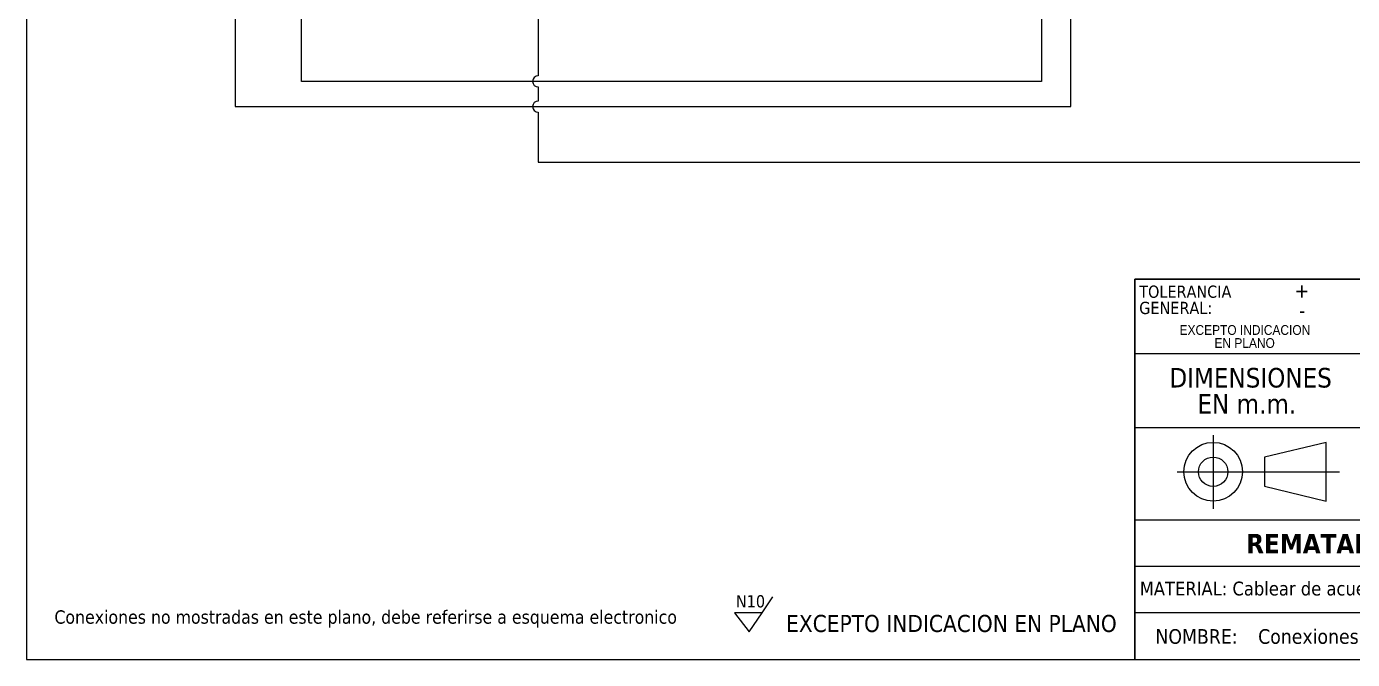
# Model space of a CAD drawing. Header units: millimetres. Extents: x 123.5 to 144.3, y 105.4 to 121.6.
# Drawn here: x 123.51 to 135.42, y 105.41 to 111.09 of the extents above; entities that cross this region are included whole.
import ezdxf

# ---------------------------------------------------------------- set-up
doc = ezdxf.new("R2010")
doc.units = ezdxf.units.MM
doc.linetypes.add('CENTERX2', pattern=[20.32, 12.7, -2.54, 2.54, -2.54])
doc.layers.add('CONTORNO', color=179, linetype='Continuous')
doc.layers.add('WIRES', color=7, linetype='Continuous')
doc.styles.add('SLDTEXTSTYLE0', font='tahoma.ttf')
doc.styles.add('SLDTEXTSTYLE1', font='')
doc.styles.add('SLDTEXTSTYLE2', font='GOTHIC.TTF', dxfattribs={"width": 0.913})
doc.styles.get("Standard").update_dxf_attribs({"font": 'tahoma.ttf'})
doc.styles.get('SLDTEXTSTYLE1').set_extended_font_data('Tahoma', bold=True)

# ---------------------------------------------------------------- blocks, each defined once
blk = doc.blocks.new('SW_NOTE_0')
at = {"layer": 'CONTORNO', "color": 0, "attachment_point": 2, "style": 'SLDTEXTSTYLE2'}
for s, insert, char_height in [('EXCEPTO INDICACION', (7.57, 1.35), 1.0583), ('EN PLANO', (7.54, -0.06), 1.058)]:
    blk.add_mtext(s, dxfattribs=dict(at, insert=insert, char_height=char_height))
blk = doc.blocks.new('SW_NOTE_1')
at = {"layer": 'CONTORNO', "color": 0, "attachment_point": 2, "style": 'SLDTEXTSTYLE0'}
for s, insert, char_height in [('DIMENSIONES ', (9.43, 2.69), 2.1167), ('EN m.m.', (9.02, -0.13), 2.117)]:
    blk.add_mtext(s, dxfattribs=dict(at, insert=insert, char_height=char_height))
blk = doc.blocks.new('SW_NOTE_3')
at = {"color": 0, "linetype": 'Continuous', "lineweight": 0, "attachment_point": 1, "style": 'SLDTEXTSTYLE0'}
for s, insert, char_height in [('TOLERANCIA ', (0, 1.68), 1.3229), ('GENERAL:', (0, -0.08), 1.323)]:
    blk.add_mtext(s, dxfattribs=dict(at, insert=insert, char_height=char_height))

msp = doc.modelspace()

# ---------------------------------------------------------------- linework, layer by layer
at = {"color": 7, "linetype": 'Continuous'}
for p, q in [((123.506, 121.59), (123.506, 105.405)), ((123.506, 105.405), (144.256, 105.405))]:
    msp.add_line(p, q, dxfattribs=at)
at = {"color": 7, "linetype": 'Continuous', "lineweight": 30}
for p, q in [((144.256, 108.823), (133.462, 108.823)), ((133.462, 108.823), (133.462, 105.405))]:
    msp.add_line(p, q, dxfattribs=at)
at = {"color": 7, "linetype": 'Continuous', "lineweight": 0}
for p, q in [((135.541, 108.15), (133.462, 108.15)), ((144.256, 107.486), (133.466, 107.486)), ((135.179, 107.356), (134.625, 107.224)), ((135.179, 106.829), (135.179, 107.356)), ((134.625, 107.224), (134.625, 106.961)), ((134.625, 106.961), (135.179, 106.829)), ((141.766, 106.656), (133.465, 106.656)), ((139.691, 106.241), (133.465, 106.241)), ((144.256, 105.826), (133.465, 105.826))]:
    msp.add_line(p, q, dxfattribs=at)
at = {"color": 7, "linetype": 'CENTERX2', "lineweight": 0}
for p, q in [((134.165, 107.421), (134.165, 106.758)), ((133.841, 107.092), (135.299, 107.092)), ((133.462, 105.405), (144.256, 105.405))]:
    msp.add_line(p, q, dxfattribs=at)
at = {"color": 7, "linetype": 'Continuous', "lineweight": 0}
for radius in [0.264, 0.132]:
    msp.add_circle((134.165, 107.092), radius, dxfattribs=at)
at = {"layer": 'CONTORNO'}
for p, q in [((130.113, 105.826), (130.211, 105.969)), ((129.865, 105.826), (129.996, 105.655)), ((130.113, 105.826), (129.865, 105.826)), ((129.996, 105.655), (130.113, 105.826))]:
    msp.add_line(p, q, dxfattribs=at)
at = {"layer": 'WIRES'}
for p, q in [((125.976, 110.598), (125.976, 116.044)), ((128.102, 115.257), (128.102, 110.648)), ((125.38, 114.418), (125.38, 110.372)), ((132.622, 111.584), (132.622, 110.598)), ((132.888, 110.372), (132.888, 111.564)), ((132.622, 110.598), (125.976, 110.598)), ((128.102, 110.548), (128.102, 110.422)), ((125.38, 110.372), (132.888, 110.372)), ((128.102, 110.322), (128.102, 109.874)), ((128.102, 109.874), (136.253, 109.874))]:
    msp.add_line(p, q, dxfattribs=at)
for centre in [(128.102, 110.598), (128.102, 110.372)]:
    msp.add_arc(centre, 0.05, 90, 270, dxfattribs=at)

# ---------------------------------------------------------------- block references
at = {"color": 7, "linetype": 'Continuous', "lineweight": 0, "xscale": 0.083, "yscale": 0.083, "zscale": 0.083}
msp.add_blockref('SW_NOTE_3', (133.501, 108.625), dxfattribs=at)
at = {"layer": 'CONTORNO', "xscale": 0.083, "yscale": 0.083, "zscale": 0.083}
msp.add_blockref('SW_NOTE_0', (133.822, 108.297), dxfattribs=at)
at = {"layer": 'CONTORNO', "color": 7, "xscale": 0.083, "yscale": 0.083, "zscale": 0.083}
msp.add_blockref('SW_NOTE_1', (133.719, 107.801), dxfattribs=at)

# ---------------------------------------------------------------- texts
at = {"color": 7, "linetype": 'Continuous', "lineweight": 0, "style": 'SLDTEXTSTYLE0'}
for s, insert, char_height, attachment_point in [('+ ', (135.027, 108.786), 0.1318, 3), ('- ', (134.993, 108.607), 0.1318, 3), ('MATERIAL: Cablear de acuerdo a potencia de cada conexión.', (133.505, 106.105), 0.1245, 1), ('\\pi-0.39529,l0.52705,t1.0541;NOMBRE:^IConexiones Electricas y Electronicas Cabina Extractora 110V', (133.515, 105.678), 0.13176, 1)]:
    msp.add_mtext(s, dxfattribs=dict(at, insert=insert, char_height=char_height, attachment_point=attachment_point))
at = {"insert": (123.756, 105.847), "char_height": 0.12, "attachment_point": 1}
msp.add_mtext_dynamic_manual_height_columns('Conexiones no mostradas en este plano, debe referirse a esquema electronico', width=9.45621, gutter_width=0.05, heights=[0], dxfattribs=at)
at = {"layer": 'CONTORNO', "color": 7}
for s, insert, char_height, attachment_point, style in [('REMATAR FILOS Y ARISTAS VIVAS', (136.437, 106.534), 0.17568, 2, 'SLDTEXTSTYLE1'), ('EXCEPTO INDICACION EN PLANO', (133.299, 105.806), 0.15372, 3, 'SLDTEXTSTYLE0')]:
    msp.add_mtext(s, dxfattribs=dict(at, insert=insert, char_height=char_height, attachment_point=attachment_point, style=style))
at = {"layer": 'CONTORNO', "insert": (129.878, 105.983), "char_height": 0.1098, "attachment_point": 1, "style": 'SLDTEXTSTYLE0'}
msp.add_mtext('N10', dxfattribs=at)

doc.saveas('drawing.dxf')
